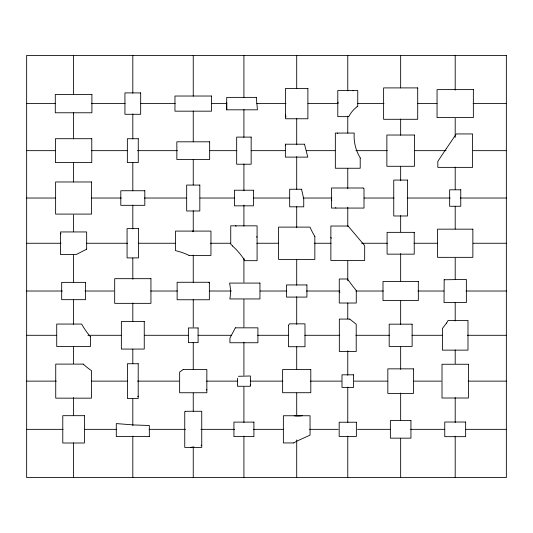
<?xml version="1.0" encoding="UTF-8"?>
<svg xmlns="http://www.w3.org/2000/svg" width="533" height="533" viewBox="0 0 533 533"><rect width="100%" height="100%" fill="white"/><g stroke="black" fill="none" stroke-linecap="round" stroke-linejoin="round"><path stroke-width="0.8" d="M226.752 109.818L226.692 102.276M250.383 384.726L250.237 385.212M238.384 376.285L250.383 375.985L250.383 386.278L237.451 386.278L237.518 378.217M337.795 102.649L338.169 102.109M206.851 389.65L206.464 390.043M61.015 233.601L60.522 233.834M352.973 90.777L353.539 90.543M137.527 396.285L138.207 396.279M26.65 103.602L55.472 103.602M91.576 103.602L125.135 103.602M140.559 103.602L175.217 103.602M211.328 103.602L226.845 103.602M256.846 103.602L285.974 103.602M308.027 103.602L338.175 103.602M357.503 103.602L383.967 103.602M417.359 103.602L437.007 103.602M473.164 103.602L506.35 103.602M26.65 150.659L55.472 150.659M91.576 150.659L127.434 150.659M137.454 150.659L177.442 150.659M209.749 150.659L236.865 150.659M251.136 150.659L285.142 150.659M306.428 150.659L334.997 150.659M355.877 150.659L387.304 150.659M414.681 150.659L446.021 150.659M473.164 150.659L506.35 150.659M26.65 198.029L55.472 198.029M91.576 198.029L121.324 198.029M144.45 198.029L186.21 198.029M200.015 198.029L234.54 198.029M253.568 198.029L289.299 198.029M303.21 198.029L331.832 198.029M364.066 198.029L393.98 198.029M407.332 198.029L450.232 198.029M460.232 198.029L506.35 198.029M26.65 243.255L61.022 243.255M86.493 243.255L127.434 243.255M138.227 243.255L175.217 243.255M210.542 243.255L230.689 243.255M256.846 243.255L278.806 243.255M314.41 243.255L331.04 243.255M361.601 243.255L387.304 243.255M414.008 243.255L437.693 243.255M473.164 243.255L506.35 243.255M189.082 255.42L210.955 255.42L210.955 231.089L175.537 231.089L175.537 250.657A64.426 64.426 0 0 1 189.095 255.407M244.547 260.677L257.086 260.677L257.086 225.832L230.742 225.832L230.742 244.181L232.688 245.973M26.65 291.018L62.388 291.018M85.047 291.018L113.769 291.018M150.679 291.018L177.442 291.018M209.749 291.018L231.455 291.018M260.137 291.018L286.807 291.018M306.428 291.018L339.768 291.018M355.877 291.018L383.3 291.018M418.032 291.018L443.922 291.018M466.002 291.018L506.35 291.018M26.65 335.29L56.291 335.29M87.938 335.29L121.324 335.29M144.45 335.29L188.342 335.29M198.003 335.29L231.455 335.29M257.666 335.29L288.466 335.29M304.816 335.29L339.768 335.29M355.877 335.29L389.303 335.29M412.002 335.29L442.537 335.29M467.441 335.29L506.35 335.29M26.65 381.128L56.291 381.128M91.576 381.128L127.434 381.128M137.454 381.128L178.928 381.128M206.551 381.128L237.645 381.128M250.323 381.128L282.81 381.128M310.433 381.128L341.36 381.128M354.245 381.128L387.304 381.128M414.008 381.128L441.144 381.128M468.161 381.128L506.35 381.128M26.65 429.345L63.067 429.345M84.327 429.345L116.787 429.345M149.127 429.345L185.484 429.345M200.841 429.345L234.54 429.345M253.568 429.345L283.476 429.345M309.633 429.345L338.175 429.345M357.503 429.345L390.642 429.345M410.67 429.345L444.615 429.345M466.002 429.345L506.35 429.345M293.743 442.936L283.369 442.936L283.369 415.753L310.053 415.753L310.053 435.168L298.2 440.485A63.414 63.414 0 0 0 293.743 442.93M256.42 236.772L257.086 237.132M235.493 225.832L236.159 226.205M339.268 291.591L339.927 292.337M330.866 237.505L331.359 238.224M335.63 207.564L335.923 208.063M331.539 199.982L331.799 200.501M209.036 282.27L209.322 282.943M285.508 144.203L285.701 145.009M285.941 116.967L285.528 114.648M455.202 55.432L455.202 90.124M455.202 118.359L455.202 137.394M455.202 167.069L455.202 189.335M455.202 206.557L455.202 228.957M455.202 258.119L455.202 279.225M455.202 302.378L455.202 320.926M455.202 349.974L455.202 363.566M455.202 397.565L455.202 422.529M455.202 436.147L455.202 477.568M400.656 55.432L400.656 87.865M400.656 119.092L400.656 135.195M400.656 166.323L400.656 180.487M400.656 215.658L400.656 231.775M400.656 253.615L400.656 281.464M400.656 300.272L400.656 324.331M400.656 346.443L400.656 369.376M400.656 393.061L400.656 420.257M400.656 438.412L400.656 477.568M360.208 158.041L360.208 168.248L335.337 168.248L335.337 133.07L354.225 133.07A41.467 41.467 0 0 0 360.315 157.975M347.769 55.432L347.769 90.877M347.769 116.154L347.769 132.997M347.769 168.561L347.769 188.595M347.769 207.257L347.769 226.145M347.769 261.137L347.769 280.718M347.769 303.07L347.769 318.887M347.769 350.681L347.769 375.232M347.769 387.078L347.769 422.529M347.769 436.147L347.769 477.568M314.843 236.439L314.843 259.398L278.579 259.398L278.579 227.111L309.979 227.111A75.819 75.819 0 0 0 314.85 236.432M296.708 55.432L296.708 88.618M296.708 118.359L296.708 144.743M296.708 156.609L296.708 189.335M296.708 206.557L296.708 227.551M296.708 259.624L296.708 285.168M296.708 296.748L296.708 324.331M296.708 346.443L296.708 369.376M296.708 393.061L296.708 415.707M296.708 439.918L296.708 477.568M243.914 55.432L243.914 97.632M243.914 109.525L243.914 137.394M243.914 164.077L243.914 190.794M243.914 205.145L243.914 226.145M243.914 258.119L243.914 282.21M243.914 299.573L243.914 327.062M243.914 342.233L243.914 375.232M243.914 387.078L243.914 422.529M243.914 436.147L243.914 477.568M193.246 55.432L193.246 96.133M193.246 111.004L193.246 141.805M193.246 159.594L193.246 184.924M193.246 210.768L193.246 231.775M193.246 255.114L193.246 282.21M193.246 299.573L193.246 327.062M193.246 342.233L193.246 369.376M193.246 393.061L193.246 411.163M193.246 447.46L193.246 477.568M132.81 55.432L132.81 93.128M132.81 113.949L132.81 138.866M132.81 162.578L132.81 190.794M132.81 205.145L132.81 228.957M132.81 258.119L132.81 279.225M132.81 303.07L132.81 321.612M132.81 349.262L132.81 363.566M132.81 399.07L132.81 425.561M132.81 436.147L132.81 477.568M90.457 336.776L90.457 346.523L56.725 346.523L56.725 324.057L81.649 324.057A75.473 75.473 0 0 0 90.49 336.749M73.594 55.432L73.594 94.634M73.594 112.476L73.594 138.866M73.594 162.578L73.594 181.966M73.594 214.966L73.594 231.775M73.594 255.114L73.594 282.21M73.594 299.573L73.594 324.331M73.594 346.443L73.594 363.566M73.594 397.565L73.594 415.707M73.594 442.936L73.594 477.568M192.386 231.069A108.459 108.459 0 0 1 193.606 231.668M201.74 445.188A94.974 94.974 0 0 1 201.041 445.368M194.005 446.867A94.974 94.974 0 0 1 190.441 447.414M232.595 246.079A64.6 64.6 0 0 1 244.734 260.557M302.124 415.713A31.833 31.833 0 0 1 294.269 415.807M337.715 133.643A77.578 77.578 0 0 1 337.682 133.07M235.353 327.835L229.923 338.122L229.923 342.746L257.912 342.746L257.912 327.835L235.353 327.835M288.493 325.37L288.433 346.73L304.989 346.73L304.989 323.851L289.452 323.851L288.493 325.37M446.534 323.078L442.417 328.455L442.417 350.134L467.987 350.134L467.987 320.446L448.106 320.446A58.59 58.59 0 0 1 446.534 323.078M446.427 148.487L437.82 161.372L437.82 167.375L472.591 167.375L472.591 133.943L456.301 133.943L446.427 148.487M444.169 279.732L444.042 302.551L466.368 302.551L466.368 279.479L444.149 279.758M357.03 106.787L356.337 107.32A27.503 27.503 0 0 0 348.782 116.647L337.795 116.654L337.795 90.543L357.743 90.543L357.743 106.267L357.03 106.787M183.212 369.516L179.641 372.067L179.641 392.748L206.851 392.748L206.851 369.516L183.212 369.516M86.666 249.171L76.152 254.567L60.522 254.567L60.522 231.942L86.666 231.942L86.666 249.171M185.637 411.276L184.751 411.576L184.751 447.414L201.74 447.414L201.74 411.276L185.637 411.276M506.35 55.432L26.65 55.432L26.65 477.568L506.35 477.568L506.35 55.432M417.705 87.905L383.613 87.905L383.613 119.292L417.705 119.292L417.705 87.905M307.887 88.431L285.528 88.431L285.528 118.766L307.887 118.766L307.887 88.431M473.357 89.611L437.053 89.611L437.053 117.586L473.357 117.586L473.357 89.611M140.679 92.909L124.935 92.909L124.935 114.289L140.679 114.289L140.679 92.909M91.903 94.428L55.285 94.428L55.285 112.776L91.903 112.776L91.903 94.428M211.534 96.027L174.957 96.027L174.957 111.17L211.534 111.17L211.534 96.027M256.28 97.379L226.692 97.379L226.692 109.818L257.439 109.818L256.28 97.379M414.454 135.029L386.865 135.029L386.865 166.289L414.454 166.289L414.454 135.029M251.163 137.101L236.672 137.101L236.672 164.217L251.163 164.217L251.163 137.101M91.776 138.707L55.405 138.707L55.405 162.605L91.776 162.605L91.776 138.707M138.267 138.727L127.354 138.727L127.354 162.592L138.267 162.592L138.267 138.727M209.649 141.811L176.843 141.811L176.843 159.507L209.649 159.507L209.649 141.811M304.51 144.203L285.362 144.203L285.362 157.115L307.794 157.115L304.51 144.203M407.565 180.074L393.747 180.074L393.747 215.985L407.565 215.985L407.565 180.074M91.569 181.973L55.619 181.973L55.619 214.093L91.569 214.093L91.569 181.973M199.822 185.071L186.67 185.071L186.67 210.988L199.822 210.988L199.822 185.071M363.133 187.996L331.539 187.996L331.539 208.063L364.006 208.063L364.006 188.655L363.133 187.996M301.551 189.248L289.672 189.248L289.672 206.817L303.743 206.817L303.743 198.896L301.551 189.248M460.759 189.801L449.652 189.801L449.652 206.264L460.759 206.264L460.759 189.801M253.415 190.228L234.42 190.228L234.42 205.838L253.415 205.838L253.415 190.228M144.816 190.741L120.804 190.741L120.804 205.325L144.816 205.325L144.816 190.741M348.109 226.032L330.866 226.032L330.866 260.477L364.672 260.477L364.672 245.613L348.109 226.032M138.547 228.61L127.074 228.61L127.074 257.899L138.547 257.899L138.547 228.61M472.858 229.163L437.553 229.163L437.553 257.346L472.858 257.346L472.858 229.163M414.228 232.355L387.091 232.355L387.091 254.154L414.228 254.154L414.228 232.355M150.939 278.679L114.682 278.679L114.682 303.35L150.939 303.35L150.939 278.679M347.429 279.006L339.268 279.006L339.268 303.024L356.277 303.024L356.277 290.432A111.43 111.43 0 0 1 352.819 286.254L347.429 279.006M418.325 281.471L382.994 281.471L382.994 300.559L418.325 300.559L418.325 281.471M209.362 282.27L177.129 282.27L177.129 299.759L209.362 299.759L209.362 282.27M85.5 282.37L61.681 282.37L61.681 299.666L85.5 299.666L85.5 282.37M259.951 283.083L229.57 283.083A41.514 41.514 0 0 1 229.87 298.946L259.951 298.946L259.951 283.083M306.915 284.942L286.507 284.942L286.507 297.088L306.915 297.088L306.915 284.942M349.735 319.087L339.334 319.087L339.334 351.494L356.211 351.494L356.211 324.197L349.735 319.087M144.256 321.512L121.364 321.512L121.364 349.068L144.256 349.068L144.256 321.512M412.129 324.171L389.19 324.171L389.19 346.41L412.129 346.41L412.129 324.171M198.103 327.948L188.389 327.948L188.389 342.632L198.103 342.632L198.103 327.948M138.207 363.733L127.414 363.733L127.414 398.531L138.207 398.531L138.207 363.733M83.201 364.106L55.732 364.106L55.732 398.158L91.456 398.158L91.456 370.628A78.311 78.311 0 0 1 83.201 364.106M468.4 364.252L442.01 364.252L442.01 398.011L468.4 398.011L468.4 364.252M413.481 368.849L387.837 368.849L387.837 393.414L413.481 393.414L413.481 368.849M310.799 369.549L282.623 369.549L282.623 392.714L310.799 392.714L310.799 369.549M353.539 374.812L341.999 374.812L341.999 387.451L353.539 387.451L353.539 374.812M84.401 415.68L62.781 415.68L62.781 443.01L84.401 443.01L84.401 415.68M410.943 420.537L390.376 420.537L390.376 438.153L410.943 438.153L410.943 420.537M465.642 422.023L444.762 422.023L444.762 436.667L465.642 436.667L465.642 422.023M253.908 422.109L233.927 422.109L233.927 436.58L253.908 436.58L253.908 422.109M356.37 422.229L339.175 422.229L339.175 436.46L356.37 436.46L356.37 422.229M149.327 436.56L116.294 436.56L116.294 423.582L133.75 424.954L149.327 425.507L149.327 436.56"/></g></svg>
